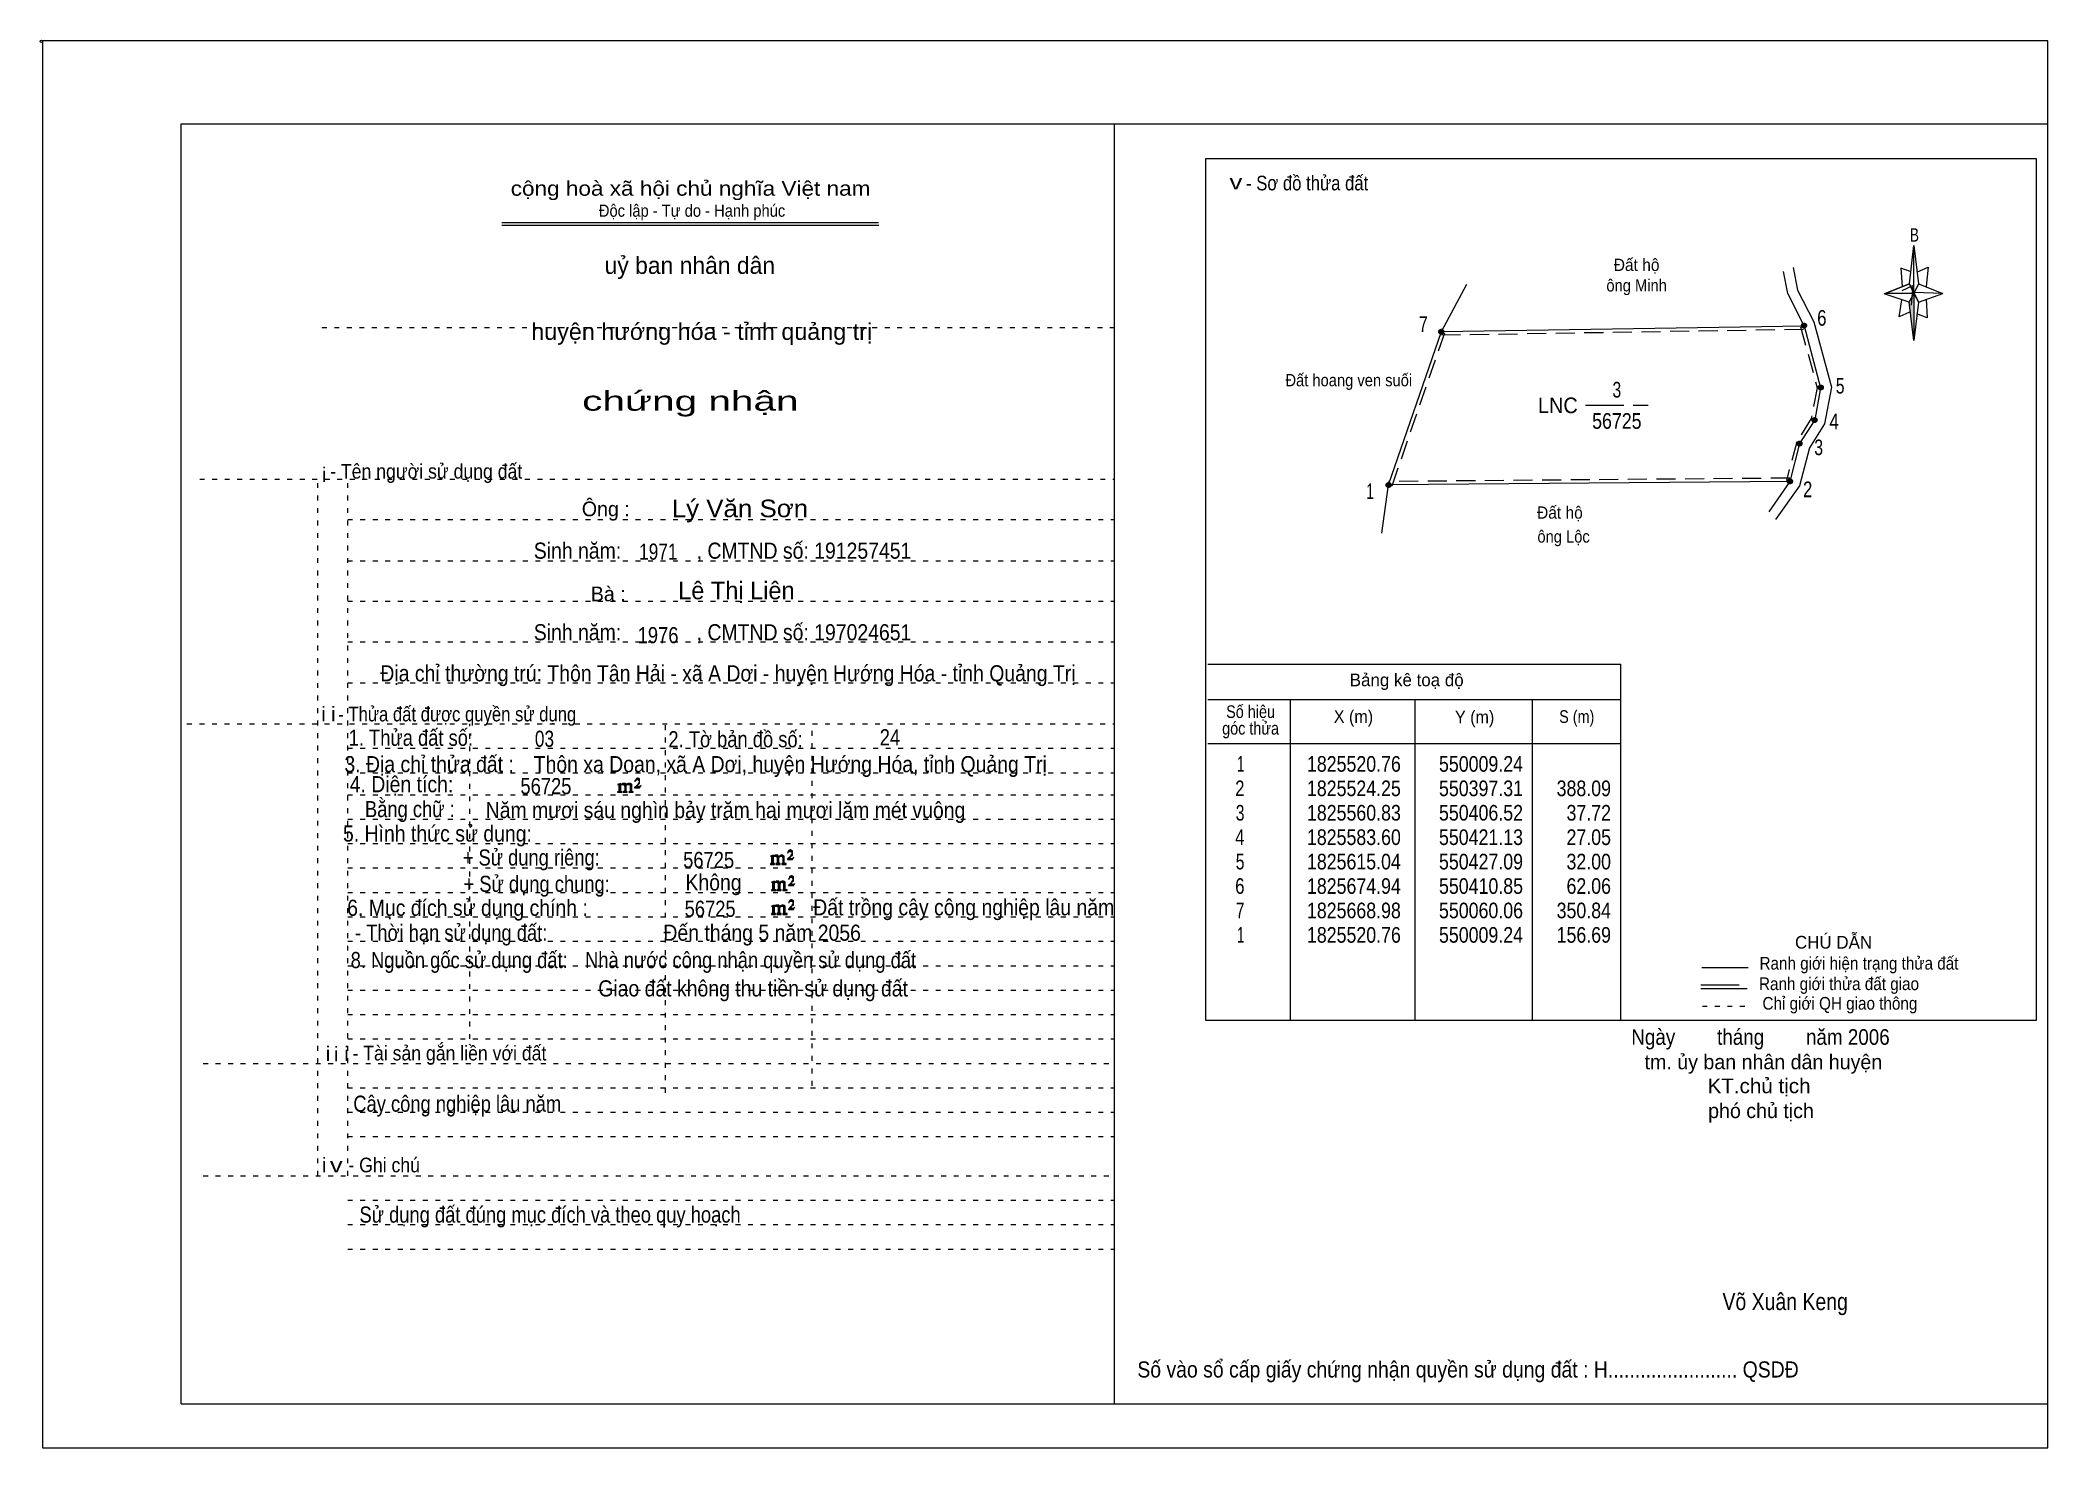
# Model space of a CAD drawing. Header units: centimetres. Extents: x -1.6 to 39.5, y -3.3 to 25.5.
import ezdxf
from ezdxf.enums import TextEntityAlignment as Align

# ---------------------------------------------------------------- set-up
doc = ezdxf.new("R2010")
doc.units = ezdxf.units.CM
doc.header["$LTSCALE"] = 0.13
for name, pattern in [('DOTTED', [1.5, 0.3, -1.2]), ('LONG_DASHED', [7.5, 6, -1.5]), ('MEDIUM_DASHED', [4.5, 3, -1.5])]:
    doc.linetypes.add(name, pattern=pattern)
for name, color, linetype, lineweight in [('1', 7, 'DOTTED', 13), ('10', 7, 'Continuous', 13), ('32', 7, 'LONG_DASHED', 13), ('33', 7, 'LONG_DASHED', 13), ('4', 7, 'Continuous', 13), ('5', 7, 'Continuous', 13), ('50', 7, 'Continuous', 13)]:
    doc.layers.add(name, color=color, linetype=linetype, lineweight=lineweight)
doc.layers.add('30', color=7, linetype='Continuous')

msp = doc.modelspace()

# ---------------------------------------------------------------- hatches: boundary and pattern name
at = {"layer": '32'}
for points in [[(27.146, 19.526, 1), (27.046, 19.526, 1)], [(34.57, 19.652, 1), (34.47, 19.652, 1)], [(34.914, 18.385, 1), (34.814, 18.385, 1)], [(34.788, 17.719, 1), (34.688, 17.719, 1)], [(34.478, 17.237, 1), (34.378, 17.237, 1)], [(26.07, 16.389, 1), (25.97, 16.389, 1)], [(34.283, 16.463, 1), (34.183, 16.463, 1)]]:
    msp.add_hatch(color=256, dxfattribs=at).paths.add_polyline_path(points)
at = {"layer": '5'}
msp.add_hatch(color=256, dxfattribs=at).paths.add_polyline_path([(36.77, 20.31), (36.77, 19.35), (36.67, 20.13)])
at = {"layer": '50'}
for points in [[(10.27, 10.13), (10.27, 10.12), (10.27, 10.11), (10.25, 10.11), (10.24, 10.11), (10.24, 10.1), (10.33, 10.1), (10.33, 10.11), (10.32, 10.11), (10.31, 10.11), (10.31, 10.12), (10.31, 10.13), (10.31, 10.24), (10.31, 10.25), (10.32, 10.26), (10.34, 10.26), (10.35, 10.26), (10.36, 10.26), (10.37, 10.25), (10.39, 10.22), (10.39, 10.13), (10.37, 10.12), (10.37, 10.11), (10.36, 10.11), (10.35, 10.11), (10.35, 10.1), (10.44, 10.1), (10.44, 10.11), (10.43, 10.11), (10.42, 10.11), (10.42, 10.12), (10.42, 10.13), (10.42, 10.24), (10.44, 10.26), (10.45, 10.26), (10.46, 10.26), (10.49, 10.26), (10.49, 10.25), (10.5, 10.24), (10.5, 10.22), (10.5, 10.13), (10.5, 10.12), (10.49, 10.11), (10.49, 10.11), (10.47, 10.11), (10.47, 10.1), (10.56, 10.1), (10.56, 10.11), (10.55, 10.11), (10.54, 10.11), (10.53, 10.12), (10.53, 10.13), (10.53, 10.2), (10.53, 10.25), (10.53, 10.26), (10.52, 10.27), (10.5, 10.28), (10.47, 10.28), (10.46, 10.28), (10.44, 10.27), (10.41, 10.25), (10.41, 10.26), (10.4, 10.28), (10.39, 10.28), (10.37, 10.28), (10.35, 10.28), (10.34, 10.28), (10.32, 10.26), (10.31, 10.26), (10.31, 10.25), (10.31, 10.25), (10.31, 10.26), (10.31, 10.28), (10.24, 10.26), (10.24, 10.26), (10.25, 10.26), (10.27, 10.25), (10.27, 10.24), (10.27, 10.23)], [(10.69, 10.19), (10.72, 10.24), (10.72, 10.24), (10.71, 10.22), (10.69, 10.22), (10.68, 10.22), (10.63, 10.22), (10.66, 10.26), (10.67, 10.27), (10.69, 10.28), (10.69, 10.3), (10.69, 10.32), (10.69, 10.34), (10.69, 10.35), (10.69, 10.37), (10.68, 10.38), (10.67, 10.38), (10.66, 10.39), (10.65, 10.39), (10.63, 10.38), (10.63, 10.38), (10.62, 10.37), (10.61, 10.35), (10.59, 10.33), (10.61, 10.33), (10.61, 10.35), (10.62, 10.35), (10.63, 10.36), (10.65, 10.36), (10.66, 10.36), (10.67, 10.35), (10.68, 10.35), (10.68, 10.32), (10.68, 10.3), (10.66, 10.28), (10.66, 10.26), (10.65, 10.25), (10.59, 10.2), (10.59, 10.19)], [(13.39, 8.66), (13.39, 8.65), (13.39, 8.64), (13.38, 8.64), (13.37, 8.64), (13.37, 8.62), (13.45, 8.62), (13.45, 8.64), (13.44, 8.64), (13.43, 8.64), (13.43, 8.65), (13.43, 8.66), (13.43, 8.77), (13.43, 8.78), (13.44, 8.79), (13.47, 8.79), (13.48, 8.79), (13.49, 8.79), (13.5, 8.78), (13.51, 8.74), (13.51, 8.66), (13.5, 8.65), (13.5, 8.64), (13.49, 8.64), (13.48, 8.64), (13.48, 8.62), (13.57, 8.62), (13.57, 8.64), (13.55, 8.64), (13.54, 8.64), (13.54, 8.65), (13.54, 8.66), (13.54, 8.77), (13.57, 8.79), (13.58, 8.79), (13.59, 8.79), (13.61, 8.79), (13.61, 8.78), (13.62, 8.77), (13.62, 8.74), (13.62, 8.66), (13.62, 8.65), (13.61, 8.64), (13.61, 8.64), (13.6, 8.64), (13.6, 8.62), (13.69, 8.62), (13.69, 8.64), (13.67, 8.64), (13.66, 8.64), (13.65, 8.65), (13.65, 8.66), (13.65, 8.73), (13.65, 8.78), (13.65, 8.79), (13.64, 8.8), (13.62, 8.81), (13.6, 8.81), (13.59, 8.81), (13.57, 8.8), (13.53, 8.78), (13.53, 8.79), (13.52, 8.81), (13.51, 8.81), (13.5, 8.81), (13.48, 8.81), (13.47, 8.81), (13.44, 8.79), (13.43, 8.79), (13.43, 8.78), (13.43, 8.78), (13.43, 8.79), (13.43, 8.81), (13.37, 8.79), (13.37, 8.79), (13.38, 8.79), (13.39, 8.78), (13.39, 8.77), (13.39, 8.76)], [(13.82, 8.72), (13.84, 8.77), (13.84, 8.77), (13.83, 8.74), (13.82, 8.74), (13.81, 8.74), (13.75, 8.74), (13.79, 8.79), (13.8, 8.8), (13.82, 8.81), (13.82, 8.83), (13.82, 8.84), (13.82, 8.87), (13.82, 8.88), (13.82, 8.9), (13.81, 8.91), (13.8, 8.91), (13.79, 8.92), (13.77, 8.92), (13.75, 8.91), (13.75, 8.91), (13.74, 8.9), (13.73, 8.88), (13.72, 8.86), (13.73, 8.86), (13.73, 8.88), (13.74, 8.88), (13.75, 8.89), (13.77, 8.89), (13.79, 8.89), (13.8, 8.88), (13.81, 8.88), (13.81, 8.84), (13.81, 8.83), (13.79, 8.81), (13.79, 8.79), (13.77, 8.78), (13.72, 8.73), (13.72, 8.72)], [(13.41, 8.12), (13.41, 8.11), (13.41, 8.1), (13.4, 8.1), (13.39, 8.1), (13.39, 8.09), (13.48, 8.09), (13.48, 8.1), (13.47, 8.1), (13.45, 8.1), (13.45, 8.11), (13.45, 8.12), (13.45, 8.23), (13.45, 8.24), (13.47, 8.26), (13.49, 8.26), (13.5, 8.26), (13.51, 8.26), (13.52, 8.24), (13.53, 8.21), (13.53, 8.12), (13.52, 8.11), (13.52, 8.1), (13.51, 8.1), (13.5, 8.1), (13.5, 8.09), (13.59, 8.09), (13.59, 8.1), (13.58, 8.1), (13.57, 8.1), (13.57, 8.11), (13.57, 8.12), (13.57, 8.23), (13.59, 8.26), (13.6, 8.26), (13.61, 8.26), (13.63, 8.26), (13.63, 8.24), (13.64, 8.23), (13.64, 8.21), (13.64, 8.12), (13.64, 8.11), (13.63, 8.1), (13.63, 8.1), (13.62, 8.1), (13.62, 8.09), (13.71, 8.09), (13.71, 8.1), (13.7, 8.1), (13.69, 8.1), (13.67, 8.11), (13.67, 8.12), (13.67, 8.2), (13.67, 8.24), (13.67, 8.26), (13.66, 8.27), (13.64, 8.28), (13.62, 8.28), (13.61, 8.28), (13.59, 8.27), (13.55, 8.24), (13.55, 8.26), (13.54, 8.28), (13.53, 8.28), (13.52, 8.28), (13.5, 8.28), (13.49, 8.28), (13.47, 8.26), (13.45, 8.26), (13.45, 8.24), (13.45, 8.24), (13.45, 8.26), (13.45, 8.28), (13.39, 8.26), (13.39, 8.26), (13.4, 8.26), (13.41, 8.24), (13.41, 8.23), (13.41, 8.22)], [(13.84, 8.19), (13.86, 8.23), (13.86, 8.23), (13.85, 8.21), (13.84, 8.21), (13.83, 8.21), (13.77, 8.21), (13.81, 8.26), (13.82, 8.27), (13.84, 8.28), (13.84, 8.3), (13.84, 8.31), (13.84, 8.33), (13.84, 8.34), (13.84, 8.37), (13.83, 8.38), (13.82, 8.38), (13.81, 8.39), (13.8, 8.39), (13.77, 8.38), (13.77, 8.38), (13.76, 8.37), (13.75, 8.34), (13.74, 8.32), (13.75, 8.32), (13.75, 8.34), (13.76, 8.34), (13.77, 8.36), (13.8, 8.36), (13.81, 8.36), (13.82, 8.34), (13.83, 8.34), (13.83, 8.31), (13.83, 8.3), (13.81, 8.28), (13.81, 8.26), (13.8, 8.24), (13.74, 8.2), (13.74, 8.19)], [(13.84, 7.7), (13.86, 7.75), (13.86, 7.75), (13.85, 7.72), (13.84, 7.72), (13.83, 7.72), (13.77, 7.72), (13.81, 7.77), (13.82, 7.78), (13.84, 7.79), (13.84, 7.81), (13.84, 7.82), (13.84, 7.85), (13.84, 7.86), (13.84, 7.88), (13.83, 7.89), (13.82, 7.89), (13.81, 7.9), (13.79, 7.9), (13.77, 7.89), (13.77, 7.89), (13.76, 7.88), (13.75, 7.86), (13.74, 7.84), (13.75, 7.84), (13.75, 7.86), (13.76, 7.86), (13.77, 7.87), (13.79, 7.87), (13.81, 7.87), (13.82, 7.86), (13.83, 7.86), (13.83, 7.82), (13.83, 7.81), (13.81, 7.79), (13.81, 7.77), (13.79, 7.76), (13.74, 7.71), (13.74, 7.7)], [(13.41, 7.64), (13.41, 7.63), (13.41, 7.62), (13.4, 7.62), (13.39, 7.62), (13.39, 7.6), (13.47, 7.6), (13.47, 7.62), (13.46, 7.62), (13.45, 7.62), (13.45, 7.63), (13.45, 7.64), (13.45, 7.75), (13.45, 7.76), (13.46, 7.77), (13.49, 7.77), (13.5, 7.77), (13.51, 7.77), (13.52, 7.76), (13.53, 7.72), (13.53, 7.64), (13.52, 7.63), (13.52, 7.62), (13.51, 7.62), (13.5, 7.62), (13.5, 7.6), (13.59, 7.6), (13.59, 7.62), (13.57, 7.62), (13.56, 7.62), (13.56, 7.63), (13.56, 7.64), (13.56, 7.75), (13.59, 7.77), (13.6, 7.77), (13.61, 7.77), (13.63, 7.77), (13.63, 7.76), (13.64, 7.75), (13.64, 7.72), (13.64, 7.64), (13.64, 7.63), (13.63, 7.62), (13.63, 7.62), (13.62, 7.62), (13.62, 7.6), (13.71, 7.6), (13.71, 7.62), (13.69, 7.62), (13.68, 7.62), (13.67, 7.63), (13.67, 7.64), (13.67, 7.71), (13.67, 7.76), (13.67, 7.77), (13.66, 7.78), (13.64, 7.79), (13.62, 7.79), (13.61, 7.79), (13.59, 7.78), (13.55, 7.76), (13.55, 7.77), (13.54, 7.79), (13.53, 7.79), (13.52, 7.79), (13.5, 7.79), (13.49, 7.79), (13.46, 7.77), (13.45, 7.77), (13.45, 7.76), (13.45, 7.76), (13.45, 7.77), (13.45, 7.79), (13.39, 7.77), (13.39, 7.77), (13.4, 7.77), (13.41, 7.76), (13.41, 7.75), (13.41, 7.74)]]:
    msp.add_hatch(color=256, dxfattribs=at).paths.add_polyline_path(points)

# ---------------------------------------------------------------- linework, layer by layer
at = {"layer": '1', "linetype": 'Continuous'}
for p, q in [((1.31, -2.42), (1.31, 23.78)), ((1.31, 23.78), (39.51, 23.78)), ((20.41, -2.42), (20.41, 23.78)), ((39.51, -2.42), (39.51, 23.78)), ((7.87, 21.76), (15.58, 21.76)), ((7.87, 21.71), (15.59, 21.71)), ((36.67, 20.13), (36.16, 20.3)), ((1.31, -2.42), (39.51, -2.42))]:
    msp.add_line(p, q, dxfattribs=at)
at = {"layer": '1'}
for p, q in [((4.19, 19.61), (20.41, 19.61)), ((1.69, 16.51), (20.41, 16.51)), ((4.11, 2.25), (4.11, 16.51)), ((4.72, 2.25), (4.72, 16.51)), ((4.72, 15.68), (20.41, 15.68)), ((4.72, 14.84), (20.41, 14.84)), ((4.72, 14.01), (20.41, 14.01)), ((4.72, 13.18), (20.41, 13.18)), ((4.72, 12.34), (20.41, 12.34)), ((1.43, 11.5), (20.41, 11.5)), ((7.22, 5.05), (7.22, 11.5)), ((11.22, 3.95), (11.22, 11.5)), ((14.22, 4.09), (14.22, 11.5)), ((4.72, 11), (20.41, 11)), ((4.72, 10.5), (20.41, 10.5)), ((4.72, 10.05), (20.41, 10.05)), ((4.72, 9.55), (20.41, 9.55)), ((4.72, 9.05), (20.41, 9.05)), ((4.72, 8.55), (20.41, 8.55)), ((4.72, 8.05), (20.41, 8.05)), ((4.72, 7.55), (20.41, 7.55)), ((4.72, 7.05), (20.41, 7.05)), ((4.72, 6.55), (20.41, 6.55)), ((4.72, 6.05), (20.41, 6.05)), ((4.72, 5.55), (20.41, 5.55)), ((4.72, 5.05), (20.41, 5.05)), ((1.76, 4.55), (20.41, 4.55)), ((4.72, 4.05), (20.41, 4.05)), ((4.72, 3.55), (20.41, 3.55)), ((4.72, 3.05), (20.41, 3.05)), ((1.76, 2.25), (20.41, 2.25)), ((4.72, 1.75), (20.41, 1.75)), ((4.72, 1.25), (20.41, 1.25)), ((4.72, 0.75), (20.41, 0.75))]:
    msp.add_line(p, q, dxfattribs=at)
at = {"layer": '1', "linetype": 'Continuous'}
msp.add_lwpolyline([(-1.53, -3.32), (39.51, -3.32), (39.51, 25.48), (-1.53, 25.48)], close=True, dxfattribs=at)
msp.add_lwpolyline([(36.68, 19.93), (36.47, 19.83), (36.52, 20.18)], dxfattribs=at)
at = {"layer": '10'}
for p, q in [((27.1, 19.53), (27.62, 20.5)), ((34.23, 16.46), (33.8, 15.84)), ((25.88, 15.4), (26.02, 16.39))]:
    msp.add_line(p, q, dxfattribs=at)
at = {"layer": '10', "linetype": 'MEDIUM_DASHED'}
for p, q in [((26.09, 16.37), (27.17, 19.51)), ((27.1, 19.46), (34.52, 19.58)), ((34.23, 16.53), (26.02, 16.46))]:
    msp.add_line(p, q, dxfattribs=at)
at = {"layer": '10'}
for points in [[(34.52, 19.65), (34.19, 20.31), (34.1, 20.76)], [(34.3, 20.84), (34.39, 20.38), (34.72, 19.73)], [(34.72, 19.73), (35.08, 18.39), (34.94, 17.64), (34.63, 17.15), (34.43, 16.37), (33.94, 15.68)], [(26.02, 16.39), (27.1, 19.53), (34.52, 19.65)], [(34.52, 19.65), (34.86, 18.38), (34.74, 17.72), (34.43, 17.24), (34.23, 16.46), (26.02, 16.39)]]:
    msp.add_lwpolyline(points, dxfattribs=at)
at = {"layer": '10', "linetype": 'MEDIUM_DASHED'}
msp.add_lwpolyline([(34.45, 19.63), (34.79, 18.38), (34.67, 17.75), (34.37, 17.27), (34.16, 16.48)], dxfattribs=at)
at = {"layer": '32'}
for centre in [(27.096, 19.526), (34.52, 19.652), (34.864, 18.385), (34.737, 17.719), (34.428, 17.237), (26.02, 16.389), (34.233, 16.463)]:
    msp.add_circle(centre, 0.05, dxfattribs=at)
at = {"layer": '33'}
msp.add_line((30.05, 18.02), (31.33, 18.02), dxfattribs=at)
at = {"layer": '4'}
for p, q in [((22.32, 12.72), (30.77, 12.72)), ((30.77, 5.43), (30.77, 12.72)), ((22.32, 12), (30.77, 12)), ((24.01, 5.43), (24.01, 12)), ((26.56, 5.43), (26.56, 12)), ((28.96, 12), (28.96, 5.43)), ((22.32, 11.1), (30.77, 11.1)), ((32.43, 6.51), (33.38, 6.51)), ((32.41, 6.08), (33.36, 6.08))]:
    msp.add_line(p, q, dxfattribs=at)
at = {"layer": '4', "linetype": 'LONG_DASHED'}
msp.add_line((32.41, 6.16), (33.36, 6.16), dxfattribs=at)
at = {"layer": '4', "linetype": 'DOTTED'}
msp.add_line((32.44, 5.72), (33.43, 5.72), dxfattribs=at)
at = {"layer": '4'}
msp.add_lwpolyline([(22.28, 23.07), (39.27, 23.07), (39.27, 5.43), (22.28, 5.43)], close=True, dxfattribs=at)
msp.add_circle((-1.55, 25.47), 0.025, dxfattribs=at)
at = {"layer": '5'}
for p, q in [((36.68, 20.51), (36.77, 21.29)), ((36.86, 20.51), (37.36, 20.31)), ((37.02, 20.19), (37.04, 19.81)), ((36.86, 20.13), (36.77, 19.35)), ((37.04, 19.81), (36.83, 19.89))]:
    msp.add_line(p, q, dxfattribs=at)
for points in [[(36.77, 21.29), (36.86, 20.51), (36.77, 20.31)], [(36.77, 20.31), (36.18, 20.31), (36.68, 20.51), (36.86, 20.13), (37.36, 20.31), (36.77, 20.33)], [(36.77, 20.31), (36.77, 19.35), (36.67, 20.13)]]:
    msp.add_lwpolyline(points, close=True, dxfattribs=at)
for points in [[(36.71, 20.75), (36.5, 20.83), (36.53, 20.45)], [(36.84, 20.75), (37.06, 20.85), (37.02, 20.45)], [(36.77, 20.31), (36.68, 20.51), (36.18, 20.31)], [(36.53, 20.37), (36.75, 20.47), (36.71, 20.07)], [(36.77, 20.31), (36.86, 20.13), (37.36, 20.31)]]:
    msp.add_lwpolyline(points, dxfattribs=at)
at = {"layer": '50'}
for points in [[(10.27, 10.13), (10.27, 10.12), (10.27, 10.11), (10.25, 10.11), (10.24, 10.11), (10.24, 10.1), (10.33, 10.1), (10.33, 10.11), (10.32, 10.11), (10.31, 10.11), (10.31, 10.12), (10.31, 10.13), (10.31, 10.24), (10.31, 10.25), (10.32, 10.26), (10.34, 10.26), (10.35, 10.26), (10.36, 10.26), (10.37, 10.25), (10.39, 10.22), (10.39, 10.13), (10.37, 10.12), (10.37, 10.11), (10.36, 10.11), (10.35, 10.11), (10.35, 10.1), (10.44, 10.1), (10.44, 10.11), (10.43, 10.11), (10.42, 10.11), (10.42, 10.12), (10.42, 10.13), (10.42, 10.24), (10.44, 10.26), (10.45, 10.26), (10.46, 10.26), (10.49, 10.26), (10.49, 10.25), (10.5, 10.24), (10.5, 10.22), (10.5, 10.13), (10.5, 10.12), (10.49, 10.11), (10.49, 10.11), (10.47, 10.11), (10.47, 10.1), (10.56, 10.1), (10.56, 10.11), (10.55, 10.11), (10.54, 10.11), (10.53, 10.12), (10.53, 10.13), (10.53, 10.2), (10.53, 10.25), (10.53, 10.26), (10.52, 10.27), (10.5, 10.28), (10.47, 10.28), (10.46, 10.28), (10.44, 10.27), (10.41, 10.25), (10.41, 10.26), (10.4, 10.28), (10.39, 10.28), (10.37, 10.28), (10.35, 10.28), (10.34, 10.28), (10.32, 10.26), (10.31, 10.26), (10.31, 10.25), (10.31, 10.25), (10.31, 10.26), (10.31, 10.28), (10.24, 10.26), (10.24, 10.26), (10.25, 10.26), (10.27, 10.25), (10.27, 10.24), (10.27, 10.23)], [(10.69, 10.19), (10.72, 10.24), (10.72, 10.24), (10.71, 10.22), (10.69, 10.22), (10.68, 10.22), (10.63, 10.22), (10.66, 10.26), (10.67, 10.27), (10.69, 10.28), (10.69, 10.3), (10.69, 10.32), (10.69, 10.34), (10.69, 10.35), (10.69, 10.37), (10.68, 10.38), (10.67, 10.38), (10.66, 10.39), (10.65, 10.39), (10.63, 10.38), (10.63, 10.38), (10.62, 10.37), (10.61, 10.35), (10.59, 10.33), (10.61, 10.33), (10.61, 10.35), (10.62, 10.35), (10.63, 10.36), (10.65, 10.36), (10.66, 10.36), (10.67, 10.35), (10.68, 10.35), (10.68, 10.32), (10.68, 10.3), (10.66, 10.28), (10.66, 10.26), (10.65, 10.25), (10.59, 10.2), (10.59, 10.19)], [(13.39, 8.66), (13.39, 8.65), (13.39, 8.64), (13.38, 8.64), (13.37, 8.64), (13.37, 8.62), (13.45, 8.62), (13.45, 8.64), (13.44, 8.64), (13.43, 8.64), (13.43, 8.65), (13.43, 8.66), (13.43, 8.77), (13.43, 8.78), (13.44, 8.79), (13.47, 8.79), (13.48, 8.79), (13.49, 8.79), (13.5, 8.78), (13.51, 8.74), (13.51, 8.66), (13.5, 8.65), (13.5, 8.64), (13.49, 8.64), (13.48, 8.64), (13.48, 8.62), (13.57, 8.62), (13.57, 8.64), (13.55, 8.64), (13.54, 8.64), (13.54, 8.65), (13.54, 8.66), (13.54, 8.77), (13.57, 8.79), (13.58, 8.79), (13.59, 8.79), (13.61, 8.79), (13.61, 8.78), (13.62, 8.77), (13.62, 8.74), (13.62, 8.66), (13.62, 8.65), (13.61, 8.64), (13.61, 8.64), (13.6, 8.64), (13.6, 8.62), (13.69, 8.62), (13.69, 8.64), (13.67, 8.64), (13.66, 8.64), (13.65, 8.65), (13.65, 8.66), (13.65, 8.73), (13.65, 8.78), (13.65, 8.79), (13.64, 8.8), (13.62, 8.81), (13.6, 8.81), (13.59, 8.81), (13.57, 8.8), (13.53, 8.78), (13.53, 8.79), (13.52, 8.81), (13.51, 8.81), (13.5, 8.81), (13.48, 8.81), (13.47, 8.81), (13.44, 8.79), (13.43, 8.79), (13.43, 8.78), (13.43, 8.78), (13.43, 8.79), (13.43, 8.81), (13.37, 8.79), (13.37, 8.79), (13.38, 8.79), (13.39, 8.78), (13.39, 8.77), (13.39, 8.76)], [(13.82, 8.72), (13.84, 8.77), (13.84, 8.77), (13.83, 8.74), (13.82, 8.74), (13.81, 8.74), (13.75, 8.74), (13.79, 8.79), (13.8, 8.8), (13.82, 8.81), (13.82, 8.83), (13.82, 8.84), (13.82, 8.87), (13.82, 8.88), (13.82, 8.9), (13.81, 8.91), (13.8, 8.91), (13.79, 8.92), (13.77, 8.92), (13.75, 8.91), (13.75, 8.91), (13.74, 8.9), (13.73, 8.88), (13.72, 8.86), (13.73, 8.86), (13.73, 8.88), (13.74, 8.88), (13.75, 8.89), (13.77, 8.89), (13.79, 8.89), (13.8, 8.88), (13.81, 8.88), (13.81, 8.84), (13.81, 8.83), (13.79, 8.81), (13.79, 8.79), (13.77, 8.78), (13.72, 8.73), (13.72, 8.72)], [(13.41, 8.12), (13.41, 8.11), (13.41, 8.1), (13.4, 8.1), (13.39, 8.1), (13.39, 8.09), (13.48, 8.09), (13.48, 8.1), (13.47, 8.1), (13.45, 8.1), (13.45, 8.11), (13.45, 8.12), (13.45, 8.23), (13.45, 8.24), (13.47, 8.26), (13.49, 8.26), (13.5, 8.26), (13.51, 8.26), (13.52, 8.24), (13.53, 8.21), (13.53, 8.12), (13.52, 8.11), (13.52, 8.1), (13.51, 8.1), (13.5, 8.1), (13.5, 8.09), (13.59, 8.09), (13.59, 8.1), (13.58, 8.1), (13.57, 8.1), (13.57, 8.11), (13.57, 8.12), (13.57, 8.23), (13.59, 8.26), (13.6, 8.26), (13.61, 8.26), (13.63, 8.26), (13.63, 8.24), (13.64, 8.23), (13.64, 8.21), (13.64, 8.12), (13.64, 8.11), (13.63, 8.1), (13.63, 8.1), (13.62, 8.1), (13.62, 8.09), (13.71, 8.09), (13.71, 8.1), (13.7, 8.1), (13.69, 8.1), (13.67, 8.11), (13.67, 8.12), (13.67, 8.2), (13.67, 8.24), (13.67, 8.26), (13.66, 8.27), (13.64, 8.28), (13.62, 8.28), (13.61, 8.28), (13.59, 8.27), (13.55, 8.24), (13.55, 8.26), (13.54, 8.28), (13.53, 8.28), (13.52, 8.28), (13.5, 8.28), (13.49, 8.28), (13.47, 8.26), (13.45, 8.26), (13.45, 8.24), (13.45, 8.24), (13.45, 8.26), (13.45, 8.28), (13.39, 8.26), (13.39, 8.26), (13.4, 8.26), (13.41, 8.24), (13.41, 8.23), (13.41, 8.22)], [(13.84, 8.19), (13.86, 8.23), (13.86, 8.23), (13.85, 8.21), (13.84, 8.21), (13.83, 8.21), (13.77, 8.21), (13.81, 8.26), (13.82, 8.27), (13.84, 8.28), (13.84, 8.3), (13.84, 8.31), (13.84, 8.33), (13.84, 8.34), (13.84, 8.37), (13.83, 8.38), (13.82, 8.38), (13.81, 8.39), (13.8, 8.39), (13.77, 8.38), (13.77, 8.38), (13.76, 8.37), (13.75, 8.34), (13.74, 8.32), (13.75, 8.32), (13.75, 8.34), (13.76, 8.34), (13.77, 8.36), (13.8, 8.36), (13.81, 8.36), (13.82, 8.34), (13.83, 8.34), (13.83, 8.31), (13.83, 8.3), (13.81, 8.28), (13.81, 8.26), (13.8, 8.24), (13.74, 8.2), (13.74, 8.19)], [(13.84, 7.7), (13.86, 7.75), (13.86, 7.75), (13.85, 7.72), (13.84, 7.72), (13.83, 7.72), (13.77, 7.72), (13.81, 7.77), (13.82, 7.78), (13.84, 7.79), (13.84, 7.81), (13.84, 7.82), (13.84, 7.85), (13.84, 7.86), (13.84, 7.88), (13.83, 7.89), (13.82, 7.89), (13.81, 7.9), (13.79, 7.9), (13.77, 7.89), (13.77, 7.89), (13.76, 7.88), (13.75, 7.86), (13.74, 7.84), (13.75, 7.84), (13.75, 7.86), (13.76, 7.86), (13.77, 7.87), (13.79, 7.87), (13.81, 7.87), (13.82, 7.86), (13.83, 7.86), (13.83, 7.82), (13.83, 7.81), (13.81, 7.79), (13.81, 7.77), (13.79, 7.76), (13.74, 7.71), (13.74, 7.7)], [(13.41, 7.64), (13.41, 7.63), (13.41, 7.62), (13.4, 7.62), (13.39, 7.62), (13.39, 7.6), (13.47, 7.6), (13.47, 7.62), (13.46, 7.62), (13.45, 7.62), (13.45, 7.63), (13.45, 7.64), (13.45, 7.75), (13.45, 7.76), (13.46, 7.77), (13.49, 7.77), (13.5, 7.77), (13.51, 7.77), (13.52, 7.76), (13.53, 7.72), (13.53, 7.64), (13.52, 7.63), (13.52, 7.62), (13.51, 7.62), (13.5, 7.62), (13.5, 7.6), (13.59, 7.6), (13.59, 7.62), (13.57, 7.62), (13.56, 7.62), (13.56, 7.63), (13.56, 7.64), (13.56, 7.75), (13.59, 7.77), (13.6, 7.77), (13.61, 7.77), (13.63, 7.77), (13.63, 7.76), (13.64, 7.75), (13.64, 7.72), (13.64, 7.64), (13.64, 7.63), (13.63, 7.62), (13.63, 7.62), (13.62, 7.62), (13.62, 7.6), (13.71, 7.6), (13.71, 7.62), (13.69, 7.62), (13.68, 7.62), (13.67, 7.63), (13.67, 7.64), (13.67, 7.71), (13.67, 7.76), (13.67, 7.77), (13.66, 7.78), (13.64, 7.79), (13.62, 7.79), (13.61, 7.79), (13.59, 7.78), (13.55, 7.76), (13.55, 7.77), (13.54, 7.79), (13.53, 7.79), (13.52, 7.79), (13.5, 7.79), (13.49, 7.79), (13.46, 7.77), (13.45, 7.77), (13.45, 7.76), (13.45, 7.76), (13.45, 7.77), (13.45, 7.79), (13.39, 7.77), (13.39, 7.77), (13.4, 7.77), (13.41, 7.76), (13.41, 7.75), (13.41, 7.74)]]:
    msp.add_lwpolyline(points, close=True, dxfattribs=at)

# ---------------------------------------------------------------- texts
at = {"layer": '1'}
for s, height, width, p in [('cộng hoà xã hội chủ nghĩa Việt nam', 0.3, 1.15, (11.735, 22.31)), ('v', 0.3, 1.3, (22.895, 22.44)), ('- Sơ đồ thửa đất ', 0.3, 0.85, (24.4, 22.42)), ('Độc lập - Tự do - Hạnh phúc', 0.25, 0.9, (11.765, 21.88)), ('chứng nhận', 0.4, 1.55, (11.73, 17.91)), ('- Tên người sử dụng đất', 0.3, 0.9, (6.325, 16.52)), ('- Thửa đất được quyền sử dụng', 0.3, 0.85, (6.96, 11.55)), ('- Tài sản gắn liền với đất ', 0.3, 0.9, (6.85, 4.61)), ('v', 0.3, 1.3, (4.485, 2.32)), ('- Ghi chú', 0.3, 0.9, (5.465, 2.32))]:
    msp.add_text(s, height=height, dxfattribs=dict(at, width=width)).set_placement(p, align=Align.CENTER)
for s, height, p in [('uỷ ban nhân dân', 0.35, (11.72, 20.71)), ('i', 0.3, (4.235, 16.45)), ('i', 0.3, (4.225, 11.55)), ('i', 0.3, (4.425, 11.55)), ('i', 0.3, (4.315, 4.6)), ('i', 0.3, (4.485, 4.59)), ('i', 0.3, (4.695, 4.6)), ('i', 0.3, (4.235, 2.32))]:
    msp.add_text(s, height=height, dxfattribs=at).set_placement(p, align=Align.CENTER)
at = {"layer": '10'}
for s, height, width, p in [('Đất hộ', 0.25, 0.95, (31.095, 20.77)), ('ông Minh', 0.25, 0.9, (31.095, 20.35)), ('Đất hoang ven suối', 0.25, 0.9, (25.205, 18.41)), ('Đất hộ', 0.25, 0.95, (29.525, 15.7)), ('ông Lộc', 0.25, 0.9, (29.6, 15.21)), ('Võ Xuân Keng', 0.35, 0.85, (34.135, -0.5))]:
    msp.add_text(s, height=height, dxfattribs=dict(at, width=width)).set_placement(p, align=Align.CENTER)
at = {"layer": '30'}
for s, width, p in [('1', 0.65, (23.07, 10.52)), ('1825520.76', 0.85, (26.27, 10.52)), ('550009.24', 0.85, (28.77, 10.52)), ('550009.24', 0.85, (28.77, 10.52)), ('2', 0.8, (23.07, 10.02)), ('1825524.25', 0.85, (26.27, 10.02)), ('550397.31', 0.85, (28.77, 10.02)), ('388.09', 0.85, (30.57, 10.02)), ('3', 0.75, (23.07, 9.52)), ('1825560.83', 0.85, (26.27, 9.52)), ('550406.52', 0.85, (28.77, 9.52)), ('37.72', 0.85, (30.57, 9.52)), ('4', 0.8, (23.07, 9.02)), ('1825583.60', 0.85, (26.27, 9.02)), ('550421.13', 0.85, (28.77, 9.02)), ('27.05', 0.85, (30.57, 9.02)), ('5', 0.75, (23.07, 8.52)), ('1825615.04', 0.85, (26.27, 8.52)), ('550427.09', 0.85, (28.77, 8.52)), ('32.00', 0.85, (30.57, 8.52)), ('6', 0.8, (23.07, 8.02)), ('1825674.94', 0.85, (26.27, 8.02)), ('550410.85', 0.85, (28.77, 8.02)), ('62.06', 0.85, (30.57, 8.02)), ('7', 0.75, (23.07, 7.52)), ('1825668.98', 0.85, (26.27, 7.52)), ('550060.06', 0.85, (28.77, 7.52)), ('350.84', 0.85, (30.57, 7.52)), ('1', 0.65, (23.07, 7.02)), ('1825520.76', 0.85, (26.27, 7.02)), ('550009.24', 0.85, (28.77, 7.02)), ('156.69', 0.85, (30.57, 7.02))]:
    msp.add_text(s, height=0.32, dxfattribs=dict(at, width=width)).set_placement(p, align=Align.RIGHT)
at = {"layer": '32'}
for s, width, p in [('7', 0.75, (26.73, 19.52)), ('6', 0.8, (34.885, 19.65)), ('5', 0.75, (35.26, 18.26)), ('4', 0.8, (35.135, 17.53)), ('3', 0.75, (34.82, 17)), ('2', 0.8, (34.595, 16.14)), ('1', 0.65, (25.64, 16.1))]:
    msp.add_text(s, height=0.32, dxfattribs=dict(at, width=width)).set_placement(p, align=Align.CENTER)
at = {"layer": '33'}
for s, width, p in [('3', 0.75, (30.69, 18.18)), ('56725', 0.85, (30.69, 17.54))]:
    msp.add_text(s, height=0.32, dxfattribs=dict(at, width=width)).set_placement(p, align=Align.CENTER)
at = {"layer": '33', "width": 0.95}
msp.add_text('LNC', height=0.32, dxfattribs=at).set_placement((29.89, 17.86), align=Align.RIGHT)
at = {"layer": '4'}
for s, p in [('Bảng kê toạ độ', (26.39, 12.27)), ('CHÚ DẪN', (35.125, 6.9))]:
    msp.add_text(s, height=0.2591, dxfattribs=at).set_placement(p, align=Align.CENTER)
for s, width, p in [('góc thửa', 0.85, (23.195, 11.28)), ('Số hiệu', 0.85, (23.195, 11.62)), ('X (m)', 0.95, (25.3, 11.52)), ('Y (m)', 0.95, (27.78, 11.51)), ('S (m)', 0.85, (29.87, 11.52)), ('Ranh giới hiện trạng thửa đất', 0.9, (35.645, 6.47)), ('Ranh giới thửa đất giao ', 0.9, (35.28, 6.05)), ('Chỉ giới QH giao thông', 0.9, (35.255, 5.65))]:
    msp.add_text(s, height=0.2591, dxfattribs=dict(at, width=width)).set_placement(p, align=Align.CENTER)
at = {"layer": '5', "width": 0.75}
msp.add_text('B', height=0.276, dxfattribs=at).set_placement((36.78, 21.37), align=Align.CENTER)
at = {"layer": '50'}
for s, height, width, p in [('  huyện hướng hóa - tỉnh quảng trị', 0.34, 1.05, (11.83, 19.36)), ('Lý Văn Sơn', 0.36, 1.1, (12.745, 15.73)), ('Sinh năm:              , CMTND số: 191257451', 0.33, 0.9, (12.39, 14.88)), ('1971', 0.33, 0.8, (11.075, 14.86)), ('Sinh năm:              , CMTND số: 197024651', 0.33, 0.9, (12.39, 13.21)), ('1976', 0.33, 0.85, (11.07, 13.15)), ('Địa chỉ thường trú: Thôn Tân Hải - xã A Dơi - huyện Hướng Hóa - tỉnh Quảng Trị', 0.33, 0.9, (12.5, 12.37)), ('1. Thửa đất số:  ', 0.33, 0.85, (6.115, 11.05)), ('03', 0.33, 0.8, (8.745, 11.03)), ('2. Tờ bản đồ số:  ', 0.33, 0.85, (12.76, 11.02)), ('24', 0.33, 0.85, (15.815, 11.06)), ('3. Địa chỉ thửa đất : ', 0.33, 0.9, (6.44, 10.51)), ('Thôn xa Doan, xã A Dơi, huyện Hướng Hóa, tỉnh Quảng Trị', 0.33, 0.9, (13.775, 10.51)), ('4. Diện tích: ', 0.33, 0.9, (5.875, 10.1)), ('56725', 0.33, 0.85, (8.775, 10.06)), ('Bằng chữ :', 0.33, 0.85, (5.99, 9.59)), ('Năm mươi sáu nghìn bảy trăm hai mươi lăm mét vuông', 0.33, 0.9, (12.45, 9.57)), ('5. Hình thức sử dụng:', 0.33, 0.9, (6.555, 9.09)), ('+ Sử dụng riêng:', 0.33, 0.85, (8.475, 8.6)), ('56725', 0.33, 0.85, (12.105, 8.55)), ('+ Sử dụng chung:', 0.33, 0.85, (8.585, 8.06)), ('Không', 0.33, 0.9, (12.205, 8.09)), ('6. Mục đích sử dụng chính :', 0.33, 0.9, (7.17, 7.57)), ('56725', 0.33, 0.85, (12.135, 7.55)), ('Đất trồng cây công nghiệp lâu năm', 0.33, 0.9, (17.325, 7.58)), ('- Thời hạn sử dụng đất:', 0.33, 0.85, (6.835, 7.06)), ('Đến tháng 5 năm 2056', 0.33, 0.9, (13.2, 7.06)), ('8. Nguồn gốc sử dụng đất:', 0.33, 0.85, (7, 6.5)), ('Nhà nước công nhận quyền sử dụng đất ', 0.33, 0.85, (13.015, 6.5)), ('Giao đất không thu tiền sử dụng đất', 0.33, 0.9, (13.015, 5.92)), ('Ngày        tháng        năm 2006', 0.32, 0.9, (33.63, 4.93)), ('KT.chủ tịch', 0.3, 1.05, (33.6, 3.94)), ('Cây công nghiệp lâu năm', 0.33, 0.85, (6.96, 3.56)), ('Sử dụng đất đúng mục đích và theo quy hoạch', 0.33, 0.85, (8.86, 1.29)), ('Số vào sổ cấp giấy chứng nhận quyền sử dụng đất : H........................ QSDĐ', 0.33, 0.9, (27.645, -1.88))]:
    msp.add_text(s, height=height, dxfattribs=dict(at, width=width)).set_placement(p, align=Align.CENTER)
for s, height, p in [('Ông :', 0.3, (10, 15.75)), ('Lê Thị Liên ', 0.36, (12.74, 14.05)), ('Bà :', 0.3, (10.05, 14.01)), ('tm. ủy ban nhân dân huyện ', 0.3, (33.745, 4.43)), ('phó chủ tịch', 0.3, (33.64, 3.43))]:
    msp.add_text(s, height=height, dxfattribs=at).set_placement(p, align=Align.CENTER)

doc.saveas('drawing.dxf')
